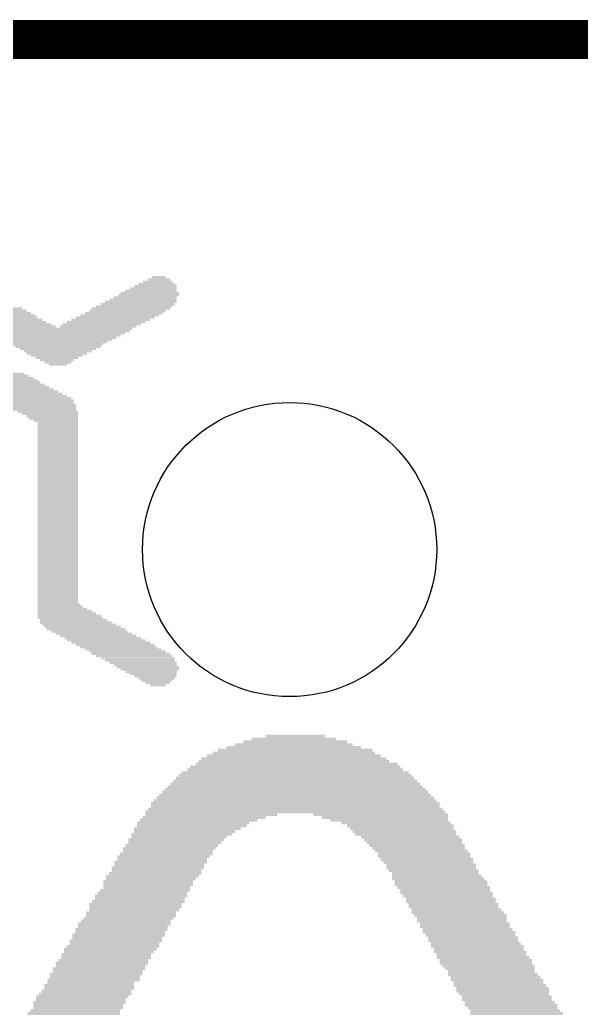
# Model space of a CAD drawing. Extents: x -52 to 61, y -28 to 22.
# Drawn here: x -1.83 to 1.98, y 3.77 to 10.52 of the extents above; entities that cross this region are included whole.
import ezdxf

# ---------------------------------------------------------------- set-up
doc = ezdxf.new("R2010")
doc.units = 0
for name, color, linetype in [('1', 12, 'CONTINUOUS'), ('16', 132, 'CONTINUOUS'), ('20', 53, 'CONTINUOUS'), ('21', 53, 'CONTINUOUS'), ('24', 53, 'CONTINUOUS')]:
    doc.layers.add(name, color=color, linetype=linetype)

# ---------------------------------------------------------------- blocks, each defined once
blk = doc.blocks.new('RECT')
blk.add_solid([(-0.5, -0.5), (0.5, -0.5), (-0.5, 0.5), (0.5, 0.5)])

msp = doc.modelspace()

# ---------------------------------------------------------------- linework, layer by layer
at = {"layer": '1', "const_width": 0.2032}
msp.add_lwpolyline([(26.035, 10.3505), (-26.035, 10.3505)], dxfattribs=at)
at = {"layer": '16', "const_width": 0.2032}
msp.add_lwpolyline([(26.035, 10.3505), (-26.035, 10.3505)], dxfattribs=at)
at = {"layer": '20', "const_width": 0.2032}
msp.add_lwpolyline([(6.2548, 10.414), (-18.2245, 10.414)], dxfattribs=at)
at = {"layer": '20'}
msp.add_circle((0, 6.914), 1, dxfattribs=at)
at = {"layer": '24'}
msp.add_point((0, 10.414), dxfattribs=at)

# ---------------------------------------------------------------- block references
at = {"layer": '21'}
for p, xscale, yscale in [((-0.889, 8.7655), 0.0914, 0.0152), ((-0.9119, 8.7046), 0.2896, 0.0152), ((-0.9042, 8.7198), 0.2438, 0.0152), ((-0.8966, 8.7351), 0.1981, 0.0152), ((-0.889, 8.7503), 0.1524, 0.0152), ((-0.9804, 8.6284), 0.4267, 0.0152), ((-0.9576, 8.6436), 0.4115, 0.0152), ((-0.95, 8.6589), 0.3962, 0.0152), ((-0.9423, 8.6741), 0.3505, 0.0152), ((-0.9271, 8.6893), 0.32, 0.0152), ((-1.0566, 8.5674), 0.5182, 0.0152), ((-1.0338, 8.5827), 0.5029, 0.0152), ((-1.0109, 8.5979), 0.4877, 0.0152), ((-0.9957, 8.6131), 0.4572, 0.0152), ((-2.0853, 8.5522), 0.5334, 0.0152), ((-2.0549, 8.5369), 0.5334, 0.0152), ((-2.0244, 8.5217), 0.5334, 0.0152), ((-1.9939, 8.5065), 0.5334, 0.0152), ((-1.1557, 8.5065), 0.5334, 0.0152), ((-1.1252, 8.5217), 0.5334, 0.0152), ((-1.1024, 8.5369), 0.5182, 0.0152), ((-1.0795, 8.5522), 0.5334, 0.0152), ((-1.971, 8.4912), 0.5182, 0.0152), ((-1.9482, 8.476), 0.5334, 0.0152), ((-1.9177, 8.4607), 0.5334, 0.0152), ((-1.8872, 8.4455), 0.5334, 0.0152), ((-1.8567, 8.4303), 0.5334, 0.0152), ((-1.3005, 8.4303), 0.5182, 0.0152), ((-1.2776, 8.4455), 0.5334, 0.0152), ((-1.2471, 8.4607), 0.5334, 0.0152), ((-1.2167, 8.476), 0.5334, 0.0152), ((-1.1862, 8.4912), 0.5334, 0.0152), ((-1.5824, 8.415), 1.0211, 0.0152), ((-1.5748, 8.3998), 0.9754, 0.0152), ((-1.5748, 8.3845), 0.9144, 0.0152), ((-1.5824, 8.3693), 0.8687, 0.0152), ((-1.5824, 8.3541), 0.8077, 0.0152), ((-1.5824, 8.3388), 0.7468, 0.0152), ((-1.5824, 8.3236), 0.6858, 0.0152), ((-1.5824, 8.3083), 0.6248, 0.0152), ((-1.5748, 8.2931), 0.5791, 0.0152), ((-1.5748, 8.2779), 0.5182, 0.0152), ((-1.5748, 8.2626), 0.4572, 0.0152), ((-1.5824, 8.2474), 0.4115, 0.0152), ((-1.5824, 8.2321), 0.3505, 0.0152), ((-1.5824, 8.2169), 0.2896, 0.0152), ((-1.5824, 8.2017), 0.2286, 0.0152), ((-1.5748, 8.1864), 0.1829, 0.0152), ((-1.5748, 8.1712), 0.1219, 0.0152), ((-2.0701, 8.1102), 0.5334, 0.0152), ((-2.0396, 8.095), 0.5334, 0.0152), ((-2.0091, 8.0797), 0.5334, 0.0152), ((-1.9787, 8.0645), 0.5334, 0.0152), ((-1.9558, 8.0493), 0.5182, 0.0152), ((-1.9329, 8.034), 0.5334, 0.0152), ((-1.9025, 8.0188), 0.5334, 0.0152), ((-1.872, 8.0035), 0.5334, 0.0152), ((-1.8415, 7.9883), 0.5334, 0.0152), ((-1.811, 7.9731), 0.5334, 0.0152), ((-1.7805, 7.9578), 0.5334, 0.0152), ((-1.7501, 7.9426), 0.5334, 0.0152), ((-1.7348, 7.9273), 0.5334, 0.0152), ((-1.7196, 7.9121), 0.5029, 0.0152), ((-1.6967, 7.8969), 0.4877, 0.0152), ((-1.6815, 7.8816), 0.4572, 0.0152), ((-1.6662, 7.8664), 0.4267, 0.0152), ((-1.6434, 7.8511), 0.4115, 0.0152), ((-1.6281, 7.8359), 0.381, 0.0152), ((-1.6129, 7.8207), 0.3505, 0.0152), ((-1.6053, 7.8054), 0.3353, 0.0152), ((-1.59, 7.7902), 0.3048, 0.0152), ((-1.5748, 7.7749), 0.2743, 0.0152), ((-1.5748, 7.7597), 0.2743, 0.0152), ((-1.5748, 7.7445), 0.2743, 0.0152), ((-1.5748, 7.7292), 0.2743, 0.0152), ((-1.5748, 7.714), 0.2743, 0.0152), ((-1.5748, 7.6987), 0.2743, 0.0152), ((-1.5748, 7.6835), 0.2743, 0.0152), ((-1.5748, 7.6683), 0.2743, 0.0152), ((-1.5748, 7.653), 0.2743, 0.0152), ((-1.5748, 7.6378), 0.2743, 0.0152), ((-1.5748, 7.6225), 0.2743, 0.0152), ((-1.5748, 7.6073), 0.2743, 0.0152), ((-1.5748, 7.5921), 0.2743, 0.0152), ((-1.5748, 7.5768), 0.2743, 0.0152), ((-1.5748, 7.5616), 0.2743, 0.0152), ((-1.5748, 7.5463), 0.2743, 0.0152), ((-1.5748, 7.5311), 0.2743, 0.0152), ((-1.5748, 7.5159), 0.2743, 0.0152), ((-1.5748, 7.5006), 0.2743, 0.0152), ((-1.5748, 7.4854), 0.2743, 0.0152), ((-1.5748, 7.4701), 0.2743, 0.0152), ((-1.5748, 7.4549), 0.2743, 0.0152), ((-1.5748, 7.4397), 0.2743, 0.0152), ((-1.5748, 7.4244), 0.2743, 0.0152), ((-1.5748, 7.4092), 0.2743, 0.0152), ((-1.5748, 7.3939), 0.2743, 0.0152), ((-1.5748, 7.3787), 0.2743, 0.0152), ((-1.5748, 7.3635), 0.2743, 0.0152), ((-1.5748, 7.3482), 0.2743, 0.0152), ((-1.5748, 7.333), 0.2743, 0.0152), ((-1.5748, 7.3177), 0.2743, 0.0152), ((-1.5748, 7.3025), 0.2743, 0.0152), ((-1.5748, 7.2873), 0.2743, 0.0152), ((-1.5748, 7.272), 0.2743, 0.0152), ((-1.5748, 7.2568), 0.2743, 0.0152), ((-1.5748, 7.2415), 0.2743, 0.0152), ((-1.5748, 7.2263), 0.2743, 0.0152), ((-1.5748, 7.2111), 0.2743, 0.0152), ((-1.5748, 7.1958), 0.2743, 0.0152), ((-1.5748, 7.1806), 0.2743, 0.0152), ((-1.5748, 7.1653), 0.2743, 0.0152), ((-1.5748, 7.1501), 0.2743, 0.0152), ((-1.5748, 7.1349), 0.2743, 0.0152), ((-1.5748, 7.1196), 0.2743, 0.0152), ((-1.5748, 7.1044), 0.2743, 0.0152), ((-1.5748, 7.0891), 0.2743, 0.0152), ((-1.5748, 7.0739), 0.2743, 0.0152), ((-1.5748, 7.0587), 0.2743, 0.0152), ((-1.5748, 7.0434), 0.2743, 0.0152), ((-1.5748, 7.0282), 0.2743, 0.0152), ((-1.5748, 7.0129), 0.2743, 0.0152), ((-1.5748, 6.9977), 0.2743, 0.0152), ((-1.5748, 6.9825), 0.2743, 0.0152), ((-1.5748, 6.9672), 0.2743, 0.0152), ((-1.5748, 6.952), 0.2743, 0.0152), ((-1.5748, 6.9367), 0.2743, 0.0152), ((-1.5748, 6.9215), 0.2743, 0.0152), ((-1.5748, 6.9063), 0.2743, 0.0152), ((-1.5748, 6.891), 0.2743, 0.0152), ((-1.5748, 6.8758), 0.2743, 0.0152), ((-1.5748, 6.8605), 0.2743, 0.0152), ((-1.5748, 6.8453), 0.2743, 0.0152), ((-1.5748, 6.8301), 0.2743, 0.0152), ((-1.5748, 6.8148), 0.2743, 0.0152), ((-1.5748, 6.7996), 0.2743, 0.0152), ((-1.5748, 6.7843), 0.2743, 0.0152), ((-1.5748, 6.7691), 0.2743, 0.0152), ((-1.5748, 6.7539), 0.2743, 0.0152), ((-1.5748, 6.7386), 0.2743, 0.0152), ((-1.5748, 6.7234), 0.2743, 0.0152), ((-1.5748, 6.7081), 0.2743, 0.0152), ((-1.5748, 6.6929), 0.2743, 0.0152), ((-1.5748, 6.6777), 0.2743, 0.0152), ((-1.5748, 6.6624), 0.2743, 0.0152), ((-1.5748, 6.6472), 0.2743, 0.0152), ((-1.5748, 6.6319), 0.2743, 0.0152), ((-1.5748, 6.6167), 0.2743, 0.0152), ((-1.5672, 6.5405), 0.2896, 0.0152), ((-1.5748, 6.6015), 0.2743, 0.0152), ((-1.5748, 6.5862), 0.2743, 0.0152), ((-1.5748, 6.571), 0.2743, 0.0152), ((-1.5748, 6.5557), 0.2743, 0.0152), ((-1.5596, 6.5253), 0.3048, 0.0152), ((-1.5443, 6.51), 0.3353, 0.0152), ((-1.5291, 6.4948), 0.3658, 0.0152), ((-1.5138, 6.4795), 0.3962, 0.0152), ((-1.491, 6.4491), 0.442, 0.0152), ((-1.4986, 6.4643), 0.4267, 0.0152), ((-1.4529, 6.4186), 0.4877, 0.0152), ((-1.4681, 6.4338), 0.4572, 0.0152), ((-1.43, 6.4033), 0.5029, 0.0152), ((-1.4072, 6.3881), 0.5182, 0.0152), ((-1.3843, 6.3729), 0.5334, 0.0152), ((-1.3614, 6.3576), 0.5182, 0.0152), ((-1.331, 6.3424), 0.5182, 0.0152), ((-1.3005, 6.3271), 0.5182, 0.0152), ((-1.27, 6.3119), 0.5182, 0.0152), ((-1.2471, 6.2967), 0.5334, 0.0152), ((-1.2167, 6.2814), 0.5334, 0.0152), ((-1.1862, 6.2662), 0.5334, 0.0152), ((-1.1633, 6.2509), 0.5182, 0.0152), ((-1.1328, 6.2357), 0.5182, 0.0152), ((-1.1024, 6.2205), 0.5182, 0.0152), ((-1.0795, 6.2052), 0.5334, 0.0152), ((-1.0566, 6.19), 0.5182, 0.0152), ((-1.0338, 6.1747), 0.5029, 0.0152), ((-1.0185, 6.1595), 0.4724, 0.0152), ((-0.9957, 6.1443), 0.4572, 0.0152), ((-0.9804, 6.129), 0.4267, 0.0152), ((-0.9652, 6.1138), 0.4267, 0.0152), ((-0.95, 6.0985), 0.3962, 0.0152), ((-0.9423, 6.0833), 0.3505, 0.0152), ((-0.9271, 6.0681), 0.32, 0.0152), ((-0.9119, 6.0528), 0.2896, 0.0152), ((-0.9042, 6.0376), 0.2438, 0.0152), ((-0.9042, 6.0223), 0.2134, 0.0152), ((-0.8966, 6.0071), 0.1676, 0.0152), ((-0.8966, 5.9919), 0.1067, 0.0152), ((0.0381, 5.6071), 0.7049, 0.0191), ((0.0286, 5.6261), 0.5715, 0.0191), ((0.0381, 5.6452), 0.4001, 0.0191), ((0.0286, 5.5309), 1.1049, 0.0191), ((0.0381, 5.5499), 1.0477, 0.0191), ((0.0286, 5.569), 0.9144, 0.0191), ((0.0286, 5.588), 0.8001, 0.0191), ((0.0286, 5.4737), 1.2954, 0.0191), ((0.0286, 5.4928), 1.2573, 0.0191), ((0.0286, 5.5118), 1.1811, 0.0191), ((0.0381, 5.3975), 1.5431, 0.0191), ((0.0381, 5.4165), 1.4668, 0.0191), ((0.0381, 5.4356), 1.4287, 0.0191), ((0.0476, 5.4546), 1.3716, 0.0191), ((0.0381, 5.3213), 1.6955, 0.0191), ((0.0381, 5.3403), 1.6574, 0.0191), ((0.0381, 5.3594), 1.6193, 0.0191), ((0.0381, 5.3784), 1.5812, 0.0191), ((0.0381, 5.2641), 1.8098, 0.0191), ((0.0381, 5.2832), 1.7717, 0.0191), ((0.0381, 5.3022), 1.7336, 0.0191), ((0.0381, 5.1879), 1.9622, 0.0191), ((0.0381, 5.207), 1.9241, 0.0191), ((0.0381, 5.226), 1.886, 0.0191), ((0.0381, 5.2451), 1.8478, 0.0191), ((0.0381, 5.1308), 2.0383, 0.0191), ((0.0381, 5.1498), 2.0003, 0.0191), ((0.0381, 5.1689), 1.9622, 0.0191), ((-0.6572, 5.0546), 0.762, 0.0191), ((-0.6191, 5.0737), 0.8001, 0.0191), ((-0.581, 5.0927), 0.8382, 0.0191), ((-0.5334, 5.1118), 0.8954, 0.0191), ((0.6191, 5.1118), 0.9144, 0.0191), ((0.6477, 5.0927), 0.8573, 0.0191), ((0.6763, 5.0737), 0.8001, 0.0191), ((0.7239, 5.0546), 0.7429, 0.0191), ((-0.6953, 5.0165), 0.7239, 0.0191), ((-0.7144, 4.9975), 0.6858, 0.0191), ((-0.6668, 5.0356), 0.7429, 0.0191), ((0.7525, 5.0356), 0.7239, 0.0191), ((0.762, 5.0165), 0.7049, 0.0191), ((0.7811, 4.9975), 0.7049, 0.0191), ((-0.7811, 4.9213), 0.6287, 0.0191), ((-0.7715, 4.9403), 0.6477, 0.0191), ((-0.7334, 4.9784), 0.6858, 0.0191), ((-0.7525, 4.9594), 0.6477, 0.0191), ((0.7906, 4.9784), 0.6858, 0.0191), ((0.8192, 4.9594), 0.6668, 0.0191), ((0.8382, 4.9403), 0.6668, 0.0191), ((0.8477, 4.9213), 0.6477, 0.0191), ((-0.8192, 4.8832), 0.6287, 0.0191), ((-0.8287, 4.8641), 0.6096, 0.0191), ((-0.8001, 4.9022), 0.6287, 0.0191), ((0.8668, 4.9022), 0.6477, 0.0191), ((0.8763, 4.8832), 0.6287, 0.0191), ((0.8954, 4.8641), 0.6287, 0.0191), ((-0.8763, 4.7879), 0.6287, 0.0191), ((-0.8573, 4.826), 0.6287, 0.0191), ((-0.8668, 4.807), 0.6096, 0.0191), ((-0.8382, 4.8451), 0.6287, 0.0191), ((0.9144, 4.8451), 0.6287, 0.0191), ((0.9144, 4.826), 0.6287, 0.0191), ((0.9335, 4.807), 0.6287, 0.0191), ((0.943, 4.7879), 0.6096, 0.0191), ((-0.8954, 4.7498), 0.6287, 0.0191), ((-0.9049, 4.7308), 0.6096, 0.0191), ((-0.8858, 4.7689), 0.6096, 0.0191), ((0.962, 4.7689), 0.6096, 0.0191), ((0.962, 4.7498), 0.6096, 0.0191), ((0.9811, 4.7308), 0.6096, 0.0191), ((-0.962, 4.6546), 0.6096, 0.0191), ((-0.9335, 4.6927), 0.6287, 0.0191), ((-0.943, 4.6736), 0.6096, 0.0191), ((-0.9144, 4.7117), 0.6287, 0.0191), ((0.9906, 4.7117), 0.5906, 0.0191), ((1.0001, 4.6927), 0.6096, 0.0191), ((1.0097, 4.6736), 0.6287, 0.0191), ((1.0287, 4.6546), 0.6287, 0.0191), ((-1.0001, 4.5784), 0.6096, 0.0191), ((-0.9811, 4.5974), 0.6096, 0.0191), ((-0.9716, 4.6165), 0.5906, 0.0191), ((-0.962, 4.6355), 0.6096, 0.0191), ((1.0287, 4.6355), 0.6287, 0.0191), ((1.0477, 4.6165), 0.6287, 0.0191), ((1.0668, 4.5784), 0.6287, 0.0191), ((1.0573, 4.5974), 0.6096, 0.0191), ((-1.0287, 4.5212), 0.6287, 0.0191), ((-1.0097, 4.5593), 0.6287, 0.0191), ((-1.0192, 4.5403), 0.6096, 0.0191), ((1.0763, 4.5593), 0.6096, 0.0191), ((1.0954, 4.5403), 0.6096, 0.0191), ((1.0954, 4.5212), 0.6096, 0.0191), ((-1.0763, 4.445), 0.6096, 0.0191), ((-1.0573, 4.4641), 0.6096, 0.0191), ((-1.0477, 4.5022), 0.6287, 0.0191), ((-1.0477, 4.4831), 0.6287, 0.0191), ((1.1144, 4.5022), 0.6096, 0.0191), ((1.1144, 4.4831), 0.6096, 0.0191), ((1.143, 4.445), 0.6287, 0.0191), ((1.1335, 4.4641), 0.6096, 0.0191), ((-1.1144, 4.3879), 0.6096, 0.0191), ((-1.0954, 4.4069), 0.6096, 0.0191), ((-1.0763, 4.426), 0.6096, 0.0191), ((1.1621, 4.426), 0.6287, 0.0191), ((1.1716, 4.4069), 0.6096, 0.0191), ((1.1716, 4.3879), 0.6096, 0.0191), ((-1.143, 4.3307), 0.6287, 0.0191), ((-1.1525, 4.3117), 0.6096, 0.0191), ((-1.124, 4.3688), 0.6287, 0.0191), ((-1.1335, 4.3498), 0.6096, 0.0191), ((1.1906, 4.3688), 0.6096, 0.0191), ((1.1906, 4.3498), 0.6096, 0.0191), ((1.2097, 4.3307), 0.6096, 0.0191), ((1.2192, 4.3117), 0.6287, 0.0191), ((-1.1811, 4.2545), 0.6287, 0.0191), ((-1.1621, 4.2926), 0.6287, 0.0191), ((-1.1716, 4.2736), 0.6096, 0.0191), ((1.2287, 4.2926), 0.6096, 0.0191), ((1.2478, 4.2736), 0.6096, 0.0191), ((1.2478, 4.2545), 0.6096, 0.0191), ((-1.2192, 4.1974), 0.6287, 0.0191), ((-1.2287, 4.1783), 0.6096, 0.0191), ((-1.2002, 4.2164), 0.6287, 0.0191), ((-1.1906, 4.2355), 0.6096, 0.0191), ((1.2668, 4.2355), 0.6096, 0.0191), ((1.2764, 4.2164), 0.6287, 0.0191), ((1.2859, 4.1974), 0.6096, 0.0191), ((1.2954, 4.1783), 0.6287, 0.0191), ((-1.2668, 4.1212), 0.6096, 0.0191), ((-1.2478, 4.1593), 0.6096, 0.0191), ((-1.2478, 4.1402), 0.6096, 0.0191), ((1.3049, 4.1593), 0.6096, 0.0191), ((1.3145, 4.1402), 0.6287, 0.0191), ((1.3335, 4.1212), 0.6287, 0.0191), ((-1.2954, 4.064), 0.6287, 0.0191), ((-1.3049, 4.045), 0.6096, 0.0191), ((-1.2764, 4.1021), 0.6287, 0.0191), ((-1.2859, 4.0831), 0.6096, 0.0191), ((1.3335, 4.1021), 0.6287, 0.0191), ((1.3526, 4.0831), 0.6287, 0.0191), ((1.3621, 4.064), 0.6096, 0.0191), ((1.3716, 4.045), 0.5906, 0.0191), ((-1.3335, 3.9878), 0.6287, 0.0191), ((-1.3145, 4.0259), 0.6287, 0.0191), ((-1.324, 4.0069), 0.6096, 0.0191), ((1.3811, 4.0259), 0.6096, 0.0191), ((1.4097, 3.9878), 0.6287, 0.0191), ((1.4002, 4.0069), 0.6096, 0.0191), ((-1.3811, 3.9116), 0.6096, 0.0191), ((-1.3621, 3.9497), 0.6096, 0.0191), ((-1.3621, 3.9306), 0.6096, 0.0191), ((-1.3526, 3.9688), 0.5906, 0.0191), ((1.4287, 3.9497), 0.6287, 0.0191), ((1.4192, 3.9688), 0.6096, 0.0191), ((1.4478, 3.9306), 0.6287, 0.0191), ((1.4478, 3.9116), 0.6287, 0.0191), ((-1.4097, 3.8735), 0.6287, 0.0191), ((-1.4192, 3.8545), 0.6096, 0.0191), ((-1.3907, 3.8926), 0.6287, 0.0191), ((1.4573, 3.8926), 0.6096, 0.0191), ((1.4764, 3.8735), 0.6096, 0.0191), ((1.4764, 3.8545), 0.6096, 0.0191), ((-1.4573, 3.7783), 0.6096, 0.0191), ((-1.4287, 3.8354), 0.6287, 0.0191), ((-1.4383, 3.8164), 0.6096, 0.0191), ((-1.4383, 3.7973), 0.6096, 0.0191), ((1.4954, 3.8354), 0.6096, 0.0191), ((1.505, 3.8164), 0.6287, 0.0191), ((1.5145, 3.7973), 0.6096, 0.0191), ((1.5335, 3.7783), 0.6096, 0.0191), ((-1.4668, 3.7592), 0.6287, 0.0191), ((1.5431, 3.7592), 0.6287, 0.0191)]:
    msp.add_blockref('RECT', p, dxfattribs=dict(at, xscale=xscale, yscale=yscale))

doc.saveas('drawing.dxf')
